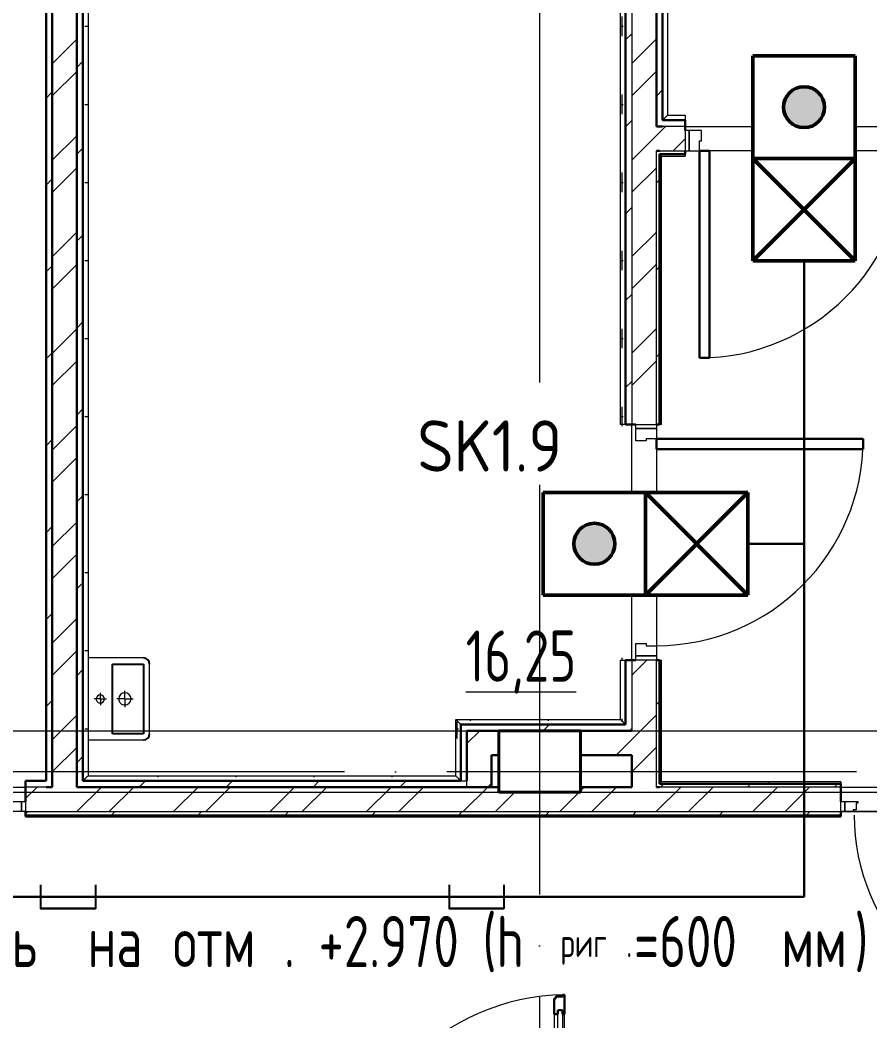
# Model space of a CAD drawing. Header units: millimetres. Extents: x -586848 to 520591, y -385801 to 675781.
# Drawn here: x -12976 to -8826, y 619950 to 624836 of the extents above; entities that cross this region are included whole.
import ezdxf

# ---------------------------------------------------------------- set-up
doc = ezdxf.new("R2010")
doc.units = ezdxf.units.MM
doc.set_wipeout_variables(frame=1)
doc.linetypes.add('ADSK_Линия сетки', pattern=[25, 20, -2.5, 0, -2.5])
doc.linetypes.add('ADSK_Сверху', pattern=[450, 300, -150])
for name, color, linetype, lineweight in [('RC-Линии_связи-Адресные', 5, 'Continuous', 30), ('Аннотация', 7, 'Continuous', 18), ('Двери', 252, 'Continuous', 9), ('Линии', 7, 'Continuous', 9), ('Марки помещений', 252, 'Continuous', 20), ('Маркировка Не АУ', 7, 'Continuous', 25), ('Несущие колонны', 252, 'Continuous', 18), ('НО СКУД', 7, 'Continuous', 50), ('Ограждение', 252, 'Continuous', 9), ('Оси', 252, 'Continuous', 9), ('Стены наружные', 7, 'Continuous', 18), ('Стены штриховка', 7, 'Continuous', 9)]:
    doc.layers.add(name, color=color, linetype=linetype, lineweight=lineweight)
doc.layers.add('Двери открывание', color=7, linetype='Continuous', lineweight=9, true_color=0xc0c0c0)
doc.layers.add('Узлы', color=7, linetype='Continuous')
doc.styles.add('GOST Common_3', font='', dxfattribs={"height": 3.5})
doc.styles.add('GOST Common_5', font='', dxfattribs={"width": 0.9, "height": 2.5})
doc.styles.add('ISOCPEUR', font='isocpeur.ttf', dxfattribs={"width": 0.9, "height": 350})
doc.styles.get('GOST Common_3').set_extended_font_data('GOST 2.304 type A')
doc.styles.get('GOST Common_5').set_extended_font_data('GOST 2.304 type A')
pattern_1 = [(0, (-32119.8, 96), (0, 600), []), (90, (-32119.8, 96), (-600, 4e-14), [])]
pattern_2 = [(0, (-32119.82, 96), (190.5, 190.5), [95.25, -285.75]), (90, (-32072.2, 48.37), (-190.5, 190.5), [95.25, -285.75])]
pattern_3 = [(0, (-32119.8, -84), (0, 600), []), (90, (-32119.8, -84), (-600, 4e-14), [])]

# ---------------------------------------------------------------- blocks, each defined once
blk = doc.blocks.new('FP_63-План 1 этажа смеж')
at = {"layer": 'Ограждение'}
for p, q in [((22886.5, -11096.6), (22886.5, -11094.7)), ((22886.5, -11395.7), (22886.5, -11382.4))]:
    blk.add_line(p, q, dxfattribs=at)
blk = doc.blocks.new('FP_64-План 1 этажа смеж')
at = {"layer": 'Ограждение'}
for p, q in [((22145.6, -11392.2), (22145.6, -11384.7)), ((22526.6, -11392.2), (22526.6, -11384.7))]:
    blk.add_line(p, q, dxfattribs=at)
blk = doc.blocks.new('FP_65-План 1 этажа смеж')
at = {"layer": 'Ограждение'}
for p, q in [((22074.1, -11430), (22081.8, -11430)), ((22081.5, -11477.6), (22081.5, -11395.8)), ((22081.8, -11430), (22087.5, -11430))]:
    blk.add_line(p, q, dxfattribs=at)
blk = doc.blocks.new('FP_66-План 1 этажа смеж')
at = {"layer": 'Ограждение'}
for p, q in [((20621.6, -11667.2), (20621.6, -11659.7)), ((21002.6, -11667.2), (21002.6, -11659.7)), ((21383.6, -11667.2), (21383.6, -11659.7)), ((21764.6, -11667.2), (21764.6, -11659.7))]:
    blk.add_line(p, q, dxfattribs=at)
blk = doc.blocks.new('FP_67-План 1 этажа смеж')
at = {"layer": 'Ограждение'}
for p, q in [((20263.5, -8001), (20265.6, -8001)), ((20265.6, -8001), (20271.3, -8001)), ((20271.3, -8001), (20279, -8001)), ((20263.5, -8382), (20265.6, -8382)), ((20265.6, -8382), (20271.3, -8382)), ((20271.3, -8382), (20279, -8382)), ((20263.5, -8763), (20265.6, -8763)), ((20265.6, -8763), (20271.3, -8763)), ((20271.3, -8763), (20279, -8763)), ((20263.5, -9144), (20265.6, -9144)), ((20265.6, -9144), (20271.3, -9144)), ((20271.3, -9144), (20279, -9144)), ((20263.5, -9525), (20265.6, -9525)), ((20265.6, -9525), (20271.3, -9525)), ((20271.3, -9525), (20279, -9525)), ((20263.5, -9906), (20265.6, -9906)), ((20265.6, -9906), (20271.3, -9906)), ((20271.3, -9906), (20279, -9906)), ((20263.5, -10287), (20265.6, -10287)), ((20265.6, -10287), (20271.3, -10287)), ((20271.3, -10287), (20279, -10287)), ((20263.5, -10668), (20265.6, -10668)), ((20265.6, -10668), (20271.3, -10668)), ((20271.3, -10668), (20279, -10668)), ((20263.5, -11049), (20265.6, -11049)), ((20265.6, -11049), (20271.3, -11049)), ((20271.3, -11049), (20279, -11049)), ((20263.5, -11430), (20265.6, -11430)), ((20265.6, -11430), (20271.3, -11430)), ((20271.3, -11430), (20279, -11430))]:
    blk.add_line(p, q, dxfattribs=at)
blk = doc.blocks.new('FP_69-План 1 этажа смеж')
at = {"layer": 'Ограждение'}
for p, q in [((22886.5, -11096.6), (22886.5, -11084.7)), ((22886.5, -11395.7), (22886.5, -11382.4))]:
    blk.add_line(p, q, dxfattribs=at)
blk = doc.blocks.new('FP_70-План 1 этажа смеж')
at = {"layer": 'Ограждение'}
for p, q in [((22145.6, -11392.2), (22145.6, -11384.7)), ((22526.6, -11392.2), (22526.6, -11384.7))]:
    blk.add_line(p, q, dxfattribs=at)
blk = doc.blocks.new('FP_71-План 1 этажа смеж')
at = {"layer": 'Ограждение'}
for p, q in [((22074.1, -11430), (22081.8, -11430)), ((22081.5, -11477.6), (22081.5, -11395.8)), ((22081.8, -11430), (22087.5, -11430))]:
    blk.add_line(p, q, dxfattribs=at)
blk = doc.blocks.new('FP_72-План 1 этажа смеж')
at = {"layer": 'Ограждение'}
for p, q in [((20621.6, -11667.2), (20621.6, -11659.7)), ((21002.6, -11667.2), (21002.6, -11659.7)), ((21383.6, -11667.2), (21383.6, -11659.7)), ((21764.6, -11667.2), (21764.6, -11659.7))]:
    blk.add_line(p, q, dxfattribs=at)
blk = doc.blocks.new('FP_73-План 1 этажа смеж')
at = {"layer": 'Ограждение'}
for p, q in [((20263.5, -8001), (20265.6, -8001)), ((20265.6, -8001), (20271.3, -8001)), ((20271.3, -8001), (20279, -8001)), ((20263.5, -8382), (20265.6, -8382)), ((20265.6, -8382), (20271.3, -8382)), ((20271.3, -8382), (20279, -8382)), ((20263.5, -8763), (20265.6, -8763)), ((20265.6, -8763), (20271.3, -8763)), ((20271.3, -8763), (20279, -8763)), ((20263.5, -9144), (20265.6, -9144)), ((20265.6, -9144), (20271.3, -9144)), ((20271.3, -9144), (20279, -9144)), ((20263.5, -9525), (20265.6, -9525)), ((20265.6, -9525), (20271.3, -9525)), ((20271.3, -9525), (20279, -9525)), ((20263.5, -9906), (20265.6, -9906)), ((20265.6, -9906), (20271.3, -9906)), ((20271.3, -9906), (20279, -9906)), ((20263.5, -10287), (20265.6, -10287)), ((20265.6, -10287), (20271.3, -10287)), ((20271.3, -10287), (20279, -10287)), ((20263.5, -10668), (20265.6, -10668)), ((20265.6, -10668), (20271.3, -10668)), ((20271.3, -10668), (20279, -10668)), ((20263.5, -11049), (20265.6, -11049)), ((20265.6, -11049), (20271.3, -11049)), ((20271.3, -11049), (20279, -11049)), ((20263.5, -11430), (20265.6, -11430)), ((20265.6, -11430), (20271.3, -11430)), ((20271.3, -11430), (20279, -11430))]:
    blk.add_line(p, q, dxfattribs=at)
blk = doc.blocks.new('FP_75-План 1 этажа смеж')
at = {"layer": 'Ограждение'}
for p, q in [((22886.5, -5762.6), (22886.5, -5667.4)), ((22879, -5715), (22886.8, -5715)), ((22886.8, -5715), (22892.4, -5715)), ((22886.5, -6143.6), (22886.5, -6048.4)), ((22879, -6096), (22886.8, -6096)), ((22886.8, -6096), (22892.4, -6096)), ((22886.5, -6524.6), (22886.5, -6429.4)), ((22879, -6477), (22886.8, -6477)), ((22886.8, -6477), (22892.4, -6477)), ((22886.5, -6905.6), (22886.5, -6810.4)), ((22879, -6858), (22886.8, -6858)), ((22886.8, -6858), (22892.4, -6858)), ((22886.5, -7286.6), (22886.5, -7191.4)), ((22879, -7239), (22886.8, -7239)), ((22886.8, -7239), (22892.4, -7239)), ((22886.5, -7667.6), (22886.5, -7572.4)), ((22879, -7620), (22886.8, -7620)), ((22886.8, -7620), (22892.4, -7620)), ((22886.5, -8048.6), (22886.5, -7953.4)), ((22879, -8001), (22886.8, -8001)), ((22886.8, -8001), (22892.4, -8001)), ((22886.5, -8429.6), (22886.5, -8334.4)), ((22879, -8382), (22886.8, -8382)), ((22886.8, -8382), (22892.4, -8382)), ((22886.5, -8810.6), (22886.5, -8715.4)), ((22879, -8763), (22886.8, -8763)), ((22886.8, -8763), (22892.4, -8763)), ((22886.5, -9191.6), (22886.5, -9096.4)), ((22879, -9144), (22886.8, -9144)), ((22886.8, -9144), (22892.4, -9144)), ((22886.5, -9572.6), (22886.5, -9477.4)), ((22879, -9525), (22886.8, -9525)), ((22886.8, -9525), (22892.4, -9525)), ((22886.5, -9953.6), (22886.5, -9858.4)), ((22879, -9906), (22886.8, -9906)), ((22886.8, -9906), (22892.4, -9906))]:
    blk.add_line(p, q, dxfattribs=at)
blk = doc.blocks.new('1 этаж')
at = {"layer": 'Ограждение', "true_color": 0x636466}
h = blk.add_hatch(dxfattribs=at)
h.set_pattern_fill('FP_34', color=251, style=0, pattern_type=2)
h.set_pattern_definition(pattern_2)
h.paths.add_polyline_path([(-11865.8, -11588.7), (-11863.8, -11586.7), (-11863.8, -5375.7), (-11865.8, -5373.7), (-11865.8, -11429)])
h = blk.add_hatch(dxfattribs=at)
h.set_pattern_fill('FP_34', color=251, style=0, pattern_type=2)
h.set_pattern_definition(pattern_2)
h.paths.add_polyline_path([(-9215.8, -9848.7), (-9215.8, -5373.7), (-9217.8, -5375.7), (-9217.8, -9848.7)])
h = blk.add_hatch(dxfattribs=at)
h.set_pattern_fill('FP_34', color=251, style=0, pattern_type=2)
h.set_pattern_definition(pattern_2)
h.paths.add_polyline_path([(-9035.8, -8363.7), (-9033.8, -8361.7), (-9033.8, -5375.7), (-9035.8, -5373.7), (-9035.8, -8309.3)])
h = blk.add_hatch(dxfattribs=at)
h.set_pattern_fill('FP_25', color=251, style=0, pattern_type=2)
h.set_pattern_definition(pattern_1)
h.paths.add_polyline_path([(-9040.8, -9848.7), (-9040.8, -8538.7), (-9050.8, -8528.7), (-9050.8, -9848.7)])
h = blk.add_hatch(dxfattribs=at)
h.set_pattern_fill('FP_42', color=251, style=0, pattern_type=2)
h.set_pattern_definition(pattern_3)
h.paths.add_polyline_path([(-9050.8, -11603.7), (-9040.8, -11593.7), (-9040.8, -10998.7), (-9050.8, -10998.7), (-9050.8, -11429)])
h = blk.add_hatch(dxfattribs=at)
h.set_pattern_fill('FP_34', color=251, style=0, pattern_type=2)
h.set_pattern_definition(pattern_2)
h.paths.add_polyline_path([(-9363.4, -11313.7), (-9215.8, -11313.7), (-9217.8, -11311.7), (-10022.7, -11311.7), (-10020.7, -11313.7), (-9722.2, -11313.7)])
h = blk.add_hatch(dxfattribs=at)
h.set_pattern_fill('FP_34', color=251, style=0, pattern_type=2)
h.set_pattern_definition(pattern_2)
h.paths.add_polyline_path([(-10020.7, -11588.7), (-10020.7, -11313.7), (-10022.7, -11311.7), (-10022.7, -11586.7)])
h = blk.add_hatch(dxfattribs=at)
h.set_pattern_fill('FP_42', color=251, style=0, pattern_type=2)
h.set_pattern_definition(pattern_3)
h.paths.add_polyline_path([(-8165.8, -11603.7), (-8165.8, -11593.7), (-9040.8, -11593.7), (-9050.8, -11603.7), (-8645.8, -11603.7)])
h = blk.add_hatch(dxfattribs=at)
h.set_pattern_fill('FP_25', color=251, style=0, pattern_type=2)
h.set_pattern_definition(pattern_1)
h.paths.add_polyline_path([(-8165.8, -11763.7), (-8165.8, -11758.7), (-12145.8, -11758.7), (-12145.8, -11763.7), (-8645.8, -11763.7)])
at = {"layer": 'Двери', "color": 251, "true_color": 0x636466}
for p, q in [((-8905.8, -8413.7), (-8925.8, -8413.7)), ((-8925.8, -8413.7), (-8925.8, -8513.7)), ((-8905.8, -8413.7), (-8905.8, -8513.7)), ((-8845.8, -8413.7), (-8905.8, -8413.7)), ((-8905.8, -8513.7), (-8905.8, -8413.7)), ((-8845.8, -8463.7), (-8845.8, -8413.7)), ((-8855.8, -8513.7), (-8855.8, -8463.7)), ((-8855.8, -8463.7), (-8845.8, -8463.7)), ((-8925.8, -8513.7), (-8905.8, -8513.7)), ((-8905.8, -8513.7), (-8855.8, -8513.7)), ((-9165.8, -9848.7), (-9065.8, -9848.7)), ((-9165.8, -9868.7), (-9165.8, -9848.7)), ((-9165.8, -9928.7), (-9165.8, -9868.7)), ((-9165.8, -9868.7), (-9065.8, -9868.7)), ((-9065.8, -9868.7), (-9165.8, -9868.7)), ((-9065.8, -9848.7), (-9065.8, -9868.7)), ((-9065.8, -9868.7), (-9065.8, -9918.7)), ((-9115.8, -9918.7), (-9115.8, -9928.7)), ((-9065.8, -9918.7), (-9115.8, -9918.7)), ((-9115.8, -9928.7), (-9165.8, -9928.7)), ((-9165.8, -10918.7), (-9115.8, -10918.7)), ((-9165.8, -10978.7), (-9165.8, -10918.7)), ((-9115.8, -10918.7), (-9115.8, -10928.7)), ((-9115.8, -10928.7), (-9065.8, -10928.7)), ((-9065.8, -10928.7), (-9065.8, -10978.7)), ((-9065.8, -10978.7), (-9165.8, -10978.7)), ((-9165.8, -10998.7), (-9165.8, -10978.7)), ((-9165.8, -10978.7), (-9065.8, -10978.7)), ((-9065.8, -10978.7), (-9065.8, -10998.7)), ((-9065.8, -10998.7), (-9165.8, -10998.7)), ((-12229.8, -11688.7), (-12165.8, -11688.7)), ((-12165.8, -11688.7), (-12145.8, -11688.7)), ((-12165.8, -11738.7), (-12165.8, -11688.7)), ((-12165.8, -11688.7), (-12165.8, -11738.7)), ((-12145.8, -11688.7), (-12145.8, -11738.7)), ((-8165.8, -11688.7), (-8145.8, -11688.7)), ((-8165.8, -11738.7), (-8165.8, -11688.7)), ((-8145.8, -11688.7), (-8145.8, -11738.7)), ((-8145.8, -11688.7), (-8081.8, -11688.7)), ((-8145.8, -11738.7), (-8145.8, -11688.7)), ((-8090.8, -11696.7), (-8090.8, -11730.7)), ((-8081.8, -11696.7), (-8090.8, -11696.7)), ((-8081.8, -11688.7), (-8081.8, -11696.7)), ((-12165.8, -11738.7), (-12206.8, -11738.7)), ((-12145.8, -11738.7), (-12165.8, -11738.7)), ((-8145.8, -11738.7), (-8165.8, -11738.7)), ((-8104.8, -11738.7), (-8145.8, -11738.7)), ((-8104.8, -11730.7), (-8104.8, -11738.7)), ((-8090.8, -11730.7), (-8104.8, -11730.7)), ((-9564.8, -12726.7), (-9564.8, -13636.7)), ((-9547.8, -13654.7), (-9547.8, -12708.7)), ((-9547.8, -12708.7), (-9523.8, -12708.7)), ((-9523.8, -12708.7), (-9523.8, -13654.7)), ((-9514.8, -13636.7), (-9514.8, -12726.7))]:
    blk.add_line(p, q, dxfattribs=at)
at = {"layer": 'Двери', "color": 251, "lineweight": 30, "true_color": 0x636466}
for p, q in [((-8805.8, -8513.7), (-8855.8, -8513.7)), ((-8855.8, -8513.7), (-8855.8, -9523.7)), ((-8805.8, -9523.7), (-8805.8, -8513.7)), ((-8855.8, -9523.7), (-8805.8, -9523.7)), ((-9065.8, -9918.7), (-8055.8, -9918.7)), ((-9065.8, -9968.7), (-9065.8, -9918.7)), ((-8055.8, -9918.7), (-8055.8, -9968.7)), ((-8055.8, -9968.7), (-9065.8, -9968.7)), ((-9556.8, -12650.7), (-9564.8, -12650.7)), ((-9564.8, -12650.7), (-9564.8, -12726.7)), ((-9522.8, -12641.7), (-9556.8, -12641.7)), ((-9556.8, -12641.7), (-9556.8, -12650.7)), ((-9514.8, -12632.7), (-9522.8, -12632.7)), ((-9522.8, -12632.7), (-9522.8, -12641.7)), ((-9514.8, -12726.7), (-9514.8, -12632.7)), ((-9564.8, -12726.7), (-9547.8, -12726.7)), ((-9547.8, -12726.7), (-9547.8, -12708.7)), ((-9547.8, -12708.7), (-9523.8, -12708.7)), ((-9523.8, -12708.7), (-9523.8, -12726.7)), ((-9523.8, -12726.7), (-9514.8, -12726.7))]:
    blk.add_line(p, q, dxfattribs=at)
at = {"layer": 'Двери', "color": 251, "true_color": 0x636466}
for centre in [(-8855.8, -8513.7), (-9065.8, -9918.7)]:
    blk.add_arc(centre, 1010, 270, 0, dxfattribs=at)
at = {"layer": 'Двери открывание', "color": 251, "true_color": 0x636466}
for centre, radius, start, end in [((-7101.8, -11756.7), 998, 180, 268.9666), ((-9496.8, -13730.7), 1098, 90.9393, 180)]:
    blk.add_arc(centre, radius, start, end, dxfattribs=at)
at = {"layer": 'Линии', "color": 251, "linetype": 'ADSK_Сверху', "ltscale": 100, "true_color": 0x636466}
for p, q in [((-15070.8, -11343.7), (-4250.8, -11343.7)), ((-15070.8, -11643.7), (-4250.8, -11643.7))]:
    blk.add_line(p, q, dxfattribs=at)
at = {"layer": 'Линии', "color": 251, "lineweight": 18, "ltscale": 100, "true_color": 0x636466}
blk.add_line((-9065.8, -11738.7), (-3345.8, -11738.7), dxfattribs=at)
at = {"layer": 'Несущие колонны', "color": 251, "lineweight": 40, "true_color": 0x636466}
for p, q in [((-9835.8, -11343.7), (-9435.8, -11343.7)), ((-9835.8, -11643.7), (-9835.8, -11343.7)), ((-9435.8, -11343.7), (-9835.8, -11343.7)), ((-9835.8, -11343.7), (-9835.8, -11618.7)), ((-9435.8, -11343.7), (-9435.8, -11643.7)), ((-9435.8, -11618.7), (-9435.8, -11343.7)), ((-9435.8, -11643.7), (-9835.8, -11643.7))]:
    blk.add_line(p, q, dxfattribs=at)
at = {"layer": 'Несущие колонны', "color": 251, "true_color": 0x636466}
for p, q in [((-9835.8, -11618.7), (-9835.8, -11643.7)), ((-9435.8, -11643.7), (-9435.8, -11618.7)), ((-9835.8, -11643.7), (-9435.8, -11643.7))]:
    blk.add_line(p, q, dxfattribs=at)
at = {"layer": 'Ограждение', "color": 251, "true_color": 0x636466}
for p, q in [((-11863.8, -11586.7), (-11863.8, -5375.7)), ((-11840.8, -5398.7), (-11840.8, -10988.7)), ((-9240.8, -9848.7), (-9240.8, -5398.7)), ((-9217.8, -5375.7), (-9217.8, -9848.7)), ((-9033.8, -8361.7), (-9033.8, -5375.7)), ((-9010.8, -5398.7), (-9010.8, -8338.7)), ((-9010.8, -8338.7), (-8925.8, -8338.7)), ((-8925.8, -8338.7), (-8925.8, -8361.7)), ((-8925.8, -8361.7), (-9033.8, -8361.7)), ((-8925.8, -8361.7), (-8925.8, -8363.7)), ((-9040.8, -8538.7), (-9050.8, -8528.7)), ((-9040.8, -9848.7), (-9040.8, -8538.7)), ((-9040.8, -8538.7), (-8925.8, -8538.7)), ((-8925.8, -8528.7), (-8925.8, -8538.7)), ((-9217.8, -9848.7), (-9240.8, -9848.7)), ((-9215.8, -9848.7), (-9217.8, -9848.7)), ((-9040.8, -9848.7), (-9050.8, -9848.7)), ((-9240.8, -10998.7), (-9217.8, -10998.7)), ((-9240.8, -11288.7), (-9240.8, -10998.7)), ((-9217.8, -10998.7), (-9215.8, -10998.7)), ((-9217.8, -10998.7), (-9217.8, -11311.7)), ((-9050.8, -10998.7), (-9040.8, -10998.7)), ((-9040.8, -11593.7), (-9040.8, -10998.7)), ((-10045.7, -11288.7), (-9240.8, -11288.7)), ((-10045.7, -11563.7), (-10045.7, -11288.7)), ((-9217.8, -11311.7), (-10022.7, -11311.7)), ((-10022.7, -11311.7), (-10022.7, -11586.7)), ((-11840.8, -11388.7), (-11840.8, -11563.7)), ((-11840.8, -11563.7), (-10045.7, -11563.7)), ((-10022.7, -11586.7), (-11863.8, -11586.7)), ((-9050.8, -11603.7), (-9040.8, -11593.7)), ((-8165.8, -11593.7), (-9040.8, -11593.7)), ((-8165.8, -11593.7), (-8165.8, -11603.7)), ((-12145.8, -11763.7), (-12145.8, -11758.7)), ((-12145.8, -11763.7), (-8165.8, -11763.7)), ((-8165.8, -11758.7), (-8165.8, -11763.7))]:
    blk.add_line(p, q, dxfattribs=at)
for points in [[(-9010.8, -8338.7), (-9012.9, -8340.7), (-9015.8, -8343.7), (-9019.6, -8347.6), (-9021.9, -8349.8), (-9023.6, -8351.5), (-9025.2, -8353.2), (-9026.7, -8354.7), (-9028.1, -8356), (-9029.4, -8357.3), (-9030.8, -8358.7), (-9032.1, -8360), (-9033.4, -8361.3), (-9033.8, -8361.7), (-9033.8, -8361.7)], [(-10045.7, -11288.7), (-10043.7, -11290.7), (-10040.7, -11293.7), (-10036.9, -11297.6), (-10034.6, -11299.8), (-10033, -11301.5), (-10031.3, -11303.2), (-10029.8, -11304.7), (-10028.4, -11306), (-10027.2, -11307.3), (-10025.8, -11308.7), (-10024.4, -11310), (-10023.1, -11311.3), (-10022.7, -11311.7), (-10022.7, -11311.7)], [(-9240.8, -11288.7), (-9238.8, -11290.8), (-9235.8, -11293.7), (-9232, -11297.6), (-9229.7, -11299.8), (-9228, -11301.5), (-9226.4, -11303.2), (-9224.9, -11304.7), (-9223.5, -11306), (-9222.2, -11307.3), (-9220.8, -11308.7), (-9219.5, -11310), (-9218.2, -11311.3), (-9217.8, -11311.7), (-9217.8, -11311.7)], [(-11840.8, -11563.7), (-11842.9, -11565.7), (-11845.8, -11568.7), (-11849.6, -11572.6), (-11851.9, -11574.8), (-11853.6, -11576.5), (-11855.2, -11578.2), (-11856.7, -11579.7), (-11858.1, -11581), (-11859.4, -11582.3), (-11860.8, -11583.7), (-11862.1, -11585), (-11863.4, -11586.3), (-11863.8, -11586.7), (-11863.8, -11586.7)], [(-10045.7, -11563.7), (-10043.7, -11565.8), (-10040.7, -11568.7), (-10036.9, -11572.6), (-10034.7, -11574.8), (-10032.9, -11576.5), (-10031.3, -11578.2), (-10029.8, -11579.7), (-10028.4, -11581), (-10027.2, -11582.3), (-10025.8, -11583.7), (-10024.4, -11585), (-10023.1, -11586.3), (-10022.7, -11586.7), (-10022.7, -11586.7)]]:
    blk.add_open_spline(points, degree=3, knots=[0, 0, 0, 0, 0.166667, 0.25, 0.333333, 0.375, 0.416667, 0.5, 0.541667, 0.583333, 0.666667, 0.75, 0.833333, 1, 1, 1, 1], dxfattribs=at)
at = {"layer": 'Оси', "color": 251, "linetype": 'ADSK_Линия сетки', "ltscale": 100, "true_color": 0x636466}
for p, q in [((-9635.8, -2643.7), (-9635.8, -33769.9)), ((4411.5, -11543.7), (-72528.1, -11543.7))]:
    blk.add_line(p, q, dxfattribs=at)
at = {"layer": 'Стены наружные', "color": 251, "lineweight": 30, "true_color": 0x636466}
for p, q in [((-12045.8, -5373.7), (-12045.8, -11588.7)), ((-12015.8, -5343.7), (-12015.8, -11618.7)), ((-11895.8, -11618.7), (-11895.8, -5343.7)), ((-11865.8, -11588.7), (-11865.8, -5373.7)), ((-9215.8, -5373.7), (-9215.8, -9848.7)), ((-9065.8, -8393.7), (-9065.8, -5343.7)), ((-9035.8, -8363.7), (-9035.8, -5343.7)), ((-9035.8, -8393.7), (-9065.8, -8393.7)), ((-8925.8, -8363.7), (-9035.8, -8363.7)), ((-8925.8, -8413.7), (-8925.8, -8363.7)), ((-9065.8, -8513.7), (-9050.8, -8513.7)), ((-9050.8, -9848.7), (-9050.8, -8528.7)), ((-9050.8, -8528.7), (-8925.8, -8528.7)), ((-8925.8, -8528.7), (-8925.8, -8513.7)), ((-9215.8, -9848.7), (-9165.8, -9848.7)), ((-9065.8, -9848.7), (-9050.8, -9848.7)), ((-9215.8, -10998.7), (-9215.8, -11313.7)), ((-9165.8, -10998.7), (-9215.8, -10998.7)), ((-9050.8, -10998.7), (-9065.8, -10998.7)), ((-9050.8, -11603.7), (-9050.8, -10998.7)), ((-9215.8, -11313.7), (-10020.7, -11313.7)), ((-10020.7, -11313.7), (-10020.7, -11588.7)), ((-9185.8, -11343.7), (-9990.7, -11343.7)), ((-9990.7, -11343.7), (-9990.7, -11588.7)), ((-9835.8, -11463.7), (-9835.8, -11343.7)), ((-9435.8, -11343.7), (-9435.8, -11463.7)), ((-9870.7, -11463.7), (-9835.8, -11463.7)), ((-9870.7, -11618.7), (-9870.7, -11463.7)), ((-9435.8, -11463.7), (-9185.8, -11463.7)), ((-9185.8, -11463.7), (-9185.8, -11618.7)), ((-12145.8, -11588.7), (-12145.8, -11688.7)), ((-12045.8, -11588.7), (-12145.8, -11588.7)), ((-12015.8, -11618.7), (-12045.8, -11618.7)), ((-11895.8, -11618.7), (-9835.8, -11618.7)), ((-10020.7, -11588.7), (-11865.8, -11588.7)), ((-9185.8, -11618.7), (-9435.8, -11618.7)), ((-9050.8, -11618.7), (-9065.8, -11618.7)), ((-8165.8, -11603.7), (-9050.8, -11603.7)), ((-8165.8, -11688.7), (-8165.8, -11603.7)), ((-12145.8, -11738.7), (-12145.8, -11758.7)), ((-12145.8, -11758.7), (-8165.8, -11758.7)), ((-8165.8, -11758.7), (-8165.8, -11738.7))]:
    blk.add_line(p, q, dxfattribs=at)
at = {"layer": 'Стены наружные', "color": 251, "linetype": 'Continuous', "lineweight": 9, "true_color": 0x636466}
for p, q in [((-9215.8, -7971.3), (-9185.8, -7941.3)), ((-12015.8, -8087.8), (-11895.8, -7967.8)), ((-9185.8, -8086.6), (-9065.8, -7966.6)), ((-11895.8, -8105.7), (-11865.8, -8075.7)), ((-12015.8, -8244.9), (-11895.8, -8124.9)), ((-9185.8, -8243.7), (-9065.8, -8123.7)), ((-12045.8, -8255.7), (-12015.8, -8225.7)), ((-9065.8, -8245.5), (-9035.8, -8215.5)), ((-9215.8, -8395.5), (-9185.8, -8365.5)), ((-9065.8, -8438), (-9021.5, -8393.7)), ((-12015.8, -8559.2), (-11895.8, -8439.2)), ((-9185.8, -8558), (-9065.8, -8438)), ((-11895.8, -8529.9), (-11865.8, -8499.9)), ((-8984.4, -8513.7), (-8925.8, -8455.2)), ((-12015.8, -8716.4), (-11895.8, -8596.4)), ((-9185.8, -8715.2), (-9065.8, -8595.2)), ((-12045.8, -8679.9), (-12015.8, -8649.9)), ((-9065.8, -8669.8), (-9050.8, -8654.8)), ((-9215.8, -8819.8), (-9185.8, -8789.8)), ((-12015.8, -9030.7), (-11895.8, -8910.7)), ((-11895.8, -8954.2), (-11865.8, -8924.2)), ((-9185.8, -9029.5), (-9065.8, -8909.5)), ((-12045.8, -9104.2), (-12015.8, -9074.2)), ((-12015.8, -9187.9), (-11895.8, -9067.9)), ((-9185.8, -9186.6), (-9065.8, -9066.6)), ((-9065.8, -9094), (-9050.8, -9079)), ((-9215.8, -9244), (-9185.8, -9214)), ((-11895.8, -9378.5), (-11865.8, -9348.5)), ((-9185.8, -9501), (-9065.8, -9381)), ((-12015.8, -9502.2), (-11895.8, -9382.2)), ((-12045.8, -9528.5), (-12015.8, -9498.5)), ((-9065.8, -9518.3), (-9050.8, -9503.3)), ((-12015.8, -9659.3), (-11895.8, -9539.3)), ((-9185.8, -9658.1), (-9065.8, -9538.1)), ((-9215.8, -9668.3), (-9185.8, -9638.3)), ((-11895.8, -9802.7), (-11865.8, -9772.7)), ((-12015.8, -9973.6), (-11895.8, -9853.6)), ((-12045.8, -9952.7), (-12015.8, -9922.7)), ((-12015.8, -10130.8), (-11895.8, -10010.8)), ((-11895.8, -10227), (-11865.8, -10197)), ((-12045.8, -10377), (-12015.8, -10347)), ((-12015.8, -10445.1), (-11895.8, -10325.1)), ((-12015.8, -10602.3), (-11895.8, -10482.3)), ((-11895.8, -10651.3), (-11865.8, -10621.3)), ((-12045.8, -10801.3), (-12015.8, -10771.3)), ((-12015.8, -10916.6), (-11895.8, -10796.6)), ((-12015.8, -11073.7), (-11895.8, -10953.7)), ((-9185.8, -11072.5), (-9112, -10998.7)), ((-11895.8, -11075.5), (-11865.8, -11045.5)), ((-12045.8, -11225.5), (-12015.8, -11195.5)), ((-9065.8, -11215.4), (-9050.8, -11200.4)), ((-12015.8, -11388), (-11895.8, -11268)), ((-9185.8, -11386.8), (-9065.8, -11266.8)), ((-10020.7, -11321.8), (-10012.7, -11313.7)), ((-9618.4, -11343.7), (-9588.4, -11313.7)), ((-9194.2, -11343.7), (-9185.8, -11335.4)), ((-9990.7, -11406), (-9928.5, -11343.7)), ((-12015.8, -11545.2), (-11895.8, -11425.2)), ((-9262.7, -11463.7), (-9185.8, -11386.8)), ((-9185.8, -11544), (-9065.8, -11424)), ((-11895.8, -11499.8), (-11865.8, -11469.8)), ((-12145.8, -11675.2), (-12089.4, -11618.7)), ((-11895, -11738.7), (-11775, -11618.7)), ((-11737.9, -11738.7), (-11617.9, -11618.7)), ((-11590.5, -11618.7), (-11560.5, -11588.7)), ((-11423.6, -11738.7), (-11303.6, -11618.7)), ((-11266.4, -11738.7), (-11146.4, -11618.7)), ((-11166.2, -11618.7), (-11136.2, -11588.7)), ((-10952.1, -11738.7), (-10832.1, -11618.7)), ((-10795, -11738.7), (-10675, -11618.7)), ((-10742, -11618.7), (-10712, -11588.7)), ((-10480.7, -11738.7), (-10360.7, -11618.7)), ((-10323.5, -11738.7), (-10203.5, -11618.7)), ((-10317.7, -11618.7), (-10287.7, -11588.7)), ((-10009.2, -11738.7), (-9889.2, -11618.7)), ((-9889.2, -11618.7), (-9870.7, -11600.3)), ((-9435.8, -11636.8), (-9417.7, -11618.7)), ((-9380.6, -11738.7), (-9260.6, -11618.7)), ((-9066.3, -11738.7), (-8946.3, -11618.7)), ((-9044.9, -11618.7), (-9029.9, -11603.7)), ((-8909.1, -11738.7), (-8789.1, -11618.7)), ((-8620.6, -11618.7), (-8605.6, -11603.7)), ((-8594.8, -11738.7), (-8474.8, -11618.7)), ((-8437.6, -11738.7), (-8317.6, -11618.7)), ((-8196.4, -11618.7), (-8181.4, -11603.7)), ((-9852, -11738.7), (-9757, -11643.7)), ((-9537.7, -11738.7), (-9442.7, -11643.7)), ((-12145.8, -11749.8), (-12134.8, -11738.7)), ((-12084, -11758.7), (-12079, -11753.7)), ((-12013.3, -11758.7), (-12008.3, -11753.7)), ((-11942.6, -11758.7), (-11937.6, -11753.7)), ((-11871.9, -11758.7), (-11866.9, -11753.7)), ((-11801.2, -11758.7), (-11796.2, -11753.7)), ((-11730.5, -11758.7), (-11725.5, -11753.7)), ((-11725.5, -11753.7), (-11710.5, -11738.7)), ((-11659.8, -11758.7), (-11654.8, -11753.7)), ((-11589.1, -11758.7), (-11584.1, -11753.7)), ((-11518.4, -11758.7), (-11513.4, -11753.7)), ((-11447.6, -11758.7), (-11442.6, -11753.7)), ((-11376.9, -11758.7), (-11371.9, -11753.7)), ((-11306.2, -11758.7), (-11301.2, -11753.7)), ((-11301.2, -11753.7), (-11286.2, -11738.7)), ((-11235.5, -11758.7), (-11230.5, -11753.7)), ((-11164.8, -11758.7), (-11159.8, -11753.7)), ((-11094.1, -11758.7), (-11089.1, -11753.7)), ((-11023.4, -11758.7), (-11018.4, -11753.7)), ((-10952.7, -11758.7), (-10947.7, -11753.7)), ((-10882, -11758.7), (-10877, -11753.7)), ((-10877, -11753.7), (-10862, -11738.7)), ((-10811.2, -11758.7), (-10806.2, -11753.7)), ((-10740.5, -11758.7), (-10735.5, -11753.7)), ((-10669.8, -11758.7), (-10664.8, -11753.7)), ((-10599.1, -11758.7), (-10594.1, -11753.7)), ((-10528.4, -11758.7), (-10523.4, -11753.7)), ((-10457.7, -11758.7), (-10452.7, -11753.7)), ((-10452.7, -11753.7), (-10437.7, -11738.7)), ((-10387, -11758.7), (-10382, -11753.7)), ((-10316.3, -11758.7), (-10311.3, -11753.7)), ((-10245.6, -11758.7), (-10240.6, -11753.7)), ((-10174.9, -11758.7), (-10169.9, -11753.7)), ((-10104.1, -11758.7), (-10099.1, -11753.7)), ((-10033.4, -11758.7), (-10028.4, -11753.7)), ((-10028.4, -11753.7), (-10013.4, -11738.7)), ((-9962.7, -11758.7), (-9957.7, -11753.7)), ((-9892, -11758.7), (-9887, -11753.7)), ((-9821.3, -11758.7), (-9816.3, -11753.7)), ((-9750.6, -11758.7), (-9745.6, -11753.7)), ((-9679.9, -11758.7), (-9674.9, -11753.7)), ((-9609.2, -11758.7), (-9604.2, -11753.7)), ((-9604.2, -11753.7), (-9589.2, -11738.7)), ((-9538.5, -11758.7), (-9533.5, -11753.7)), ((-9467.7, -11758.7), (-9462.7, -11753.7)), ((-9397, -11758.7), (-9392, -11753.7)), ((-9326.3, -11758.7), (-9321.3, -11753.7)), ((-9255.6, -11758.7), (-9250.6, -11753.7)), ((-9184.9, -11758.7), (-9179.9, -11753.7)), ((-9179.9, -11753.7), (-9164.9, -11738.7)), ((-9114.2, -11758.7), (-9109.2, -11753.7)), ((-9043.5, -11758.7), (-9038.5, -11753.7)), ((-8972.8, -11758.7), (-8967.8, -11753.7)), ((-8902.1, -11758.7), (-8897.1, -11753.7)), ((-8831.3, -11758.7), (-8826.3, -11753.7)), ((-8760.6, -11758.7), (-8755.6, -11753.7)), ((-8755.6, -11753.7), (-8740.6, -11738.7)), ((-8689.9, -11758.7), (-8684.9, -11753.7)), ((-8619.2, -11758.7), (-8614.2, -11753.7)), ((-8548.5, -11758.7), (-8543.5, -11753.7)), ((-8477.8, -11758.7), (-8472.8, -11753.7)), ((-8407.1, -11758.7), (-8402.1, -11753.7)), ((-8336.4, -11758.7), (-8331.4, -11753.7)), ((-8331.4, -11753.7), (-8316.4, -11738.7)), ((-8265.7, -11758.7), (-8260.7, -11753.7)), ((-8195, -11758.7), (-8190, -11753.7))]:
    blk.add_line(p, q, dxfattribs=at)
at = {"layer": 'Стены наружные', "color": 251, "true_color": 0x636466}
for p, q in [((-8925.8, -8393.7), (-7775.8, -8393.7)), ((-7845.8, -8513.7), (-8805.8, -8513.7)), ((-9185.8, -10998.7), (-9185.8, -9848.7)), ((-9065.8, -9968.7), (-9065.8, -10928.7)), ((-13275.8, -11618.7), (-12145.8, -11618.7)), ((-9835.8, -11643.7), (-9835.8, -11618.7)), ((-9435.8, -11618.7), (-9435.8, -11643.7)), ((-8165.8, -11618.7), (-7035.8, -11618.7)), ((-9435.8, -11643.7), (-9835.8, -11643.7)), ((-7096.8, -11738.7), (-8104.8, -11738.7))]:
    blk.add_line(p, q, dxfattribs=at)
at = {"layer": 'Стены штриховка', "color": 251, "true_color": 0x636466}
for p, q in [((-9185.8, -5373.7), (-9185.8, -9848.7)), ((-8925.8, -8393.7), (-9035.8, -8393.7)), ((-9065.8, -9848.7), (-9065.8, -8513.7)), ((-9050.8, -8513.7), (-8925.8, -8513.7)), ((-9185.8, -10998.7), (-9185.8, -11343.7)), ((-9065.8, -11618.7), (-9065.8, -10998.7)), ((-12045.8, -11618.7), (-12145.8, -11618.7)), ((-10020.7, -11588.7), (-9990.7, -11588.7)), ((-9990.7, -11618.7), (-9990.7, -11588.7)), ((-8165.8, -11618.7), (-9050.8, -11618.7)), ((-12145.8, -11738.7), (-8165.8, -11738.7)), ((-12145.8, -11753.7), (-8165.8, -11753.7))]:
    blk.add_line(p, q, dxfattribs=at)
at = {"layer": 'Узлы', "color": 251, "lineweight": 9, "true_color": 0x636466}
for p, q in [((-11570.8, -10988.7), (-11840.8, -10988.7)), ((-11840.8, -10988.7), (-11840.8, -11188.7)), ((-11540.8, -11188.7), (-11540.8, -11018.7)), ((-11840.8, -11188.7), (-11840.8, -11388.7)), ((-11780.8, -11188.7), (-11810.8, -11188.7)), ((-11780.8, -11188.7), (-11780.8, -11158.7)), ((-11780.8, -11188.7), (-11750.8, -11188.7)), ((-11780.8, -11188.7), (-11780.8, -11218.7)), ((-11660.8, -11188.7), (-11700.8, -11188.7)), ((-11660.8, -11188.7), (-11660.8, -11148.7)), ((-11660.8, -11188.7), (-11620.8, -11188.7)), ((-11660.8, -11188.7), (-11660.8, -11228.7)), ((-11540.8, -11358.7), (-11540.8, -11188.7)), ((-11840.8, -11388.7), (-11570.8, -11388.7))]:
    blk.add_line(p, q, dxfattribs=at)
at = {"layer": 'Узлы', "color": 251, "true_color": 0x636466}
for p, q in [((-11721.7, -11018.7), (-11570.8, -11018.7)), ((-11721.7, -11358.7), (-11721.7, -11018.7)), ((-11570.8, -11018.7), (-11570.8, -11358.7)), ((-11570.8, -11358.7), (-11721.7, -11358.7))]:
    blk.add_line(p, q, dxfattribs=at)
for centre, start, end in [((-11570.8, -11018.7), 0, 90), ((-11570.8, -11358.7), 270, 0)]:
    blk.add_arc(centre, 30, start, end, dxfattribs=at)
at = {"layer": 'Узлы', "color": 251, "lineweight": 9, "true_color": 0x636466}
for centre, radius, start, end in [((-11780.8, -11188.7), 20, 90, 180), ((-11780.8, -11188.7), 20, 180, 270.0116), ((-11780.8, -11188.7), 20, 0, 90), ((-11780.8, -11188.7), 20, 270, 0), ((-11660.8, -11188.7), 30, 90, 180), ((-11660.8, -11188.7), 30, 180, 270.0077), ((-11660.8, -11188.7), 30, 0, 90), ((-11660.8, -11188.7), 30, 270, 0)]:
    blk.add_arc(centre, radius, start, end, dxfattribs=at)
at = {"layer": 'Ограждение', "color": 251, "true_color": 0x636466}
for name in ['FP_67-План 1 этажа смеж', 'FP_73-План 1 этажа смеж', 'FP_75-План 1 этажа смеж', 'FP_69-План 1 этажа смеж', 'FP_63-План 1 этажа смеж', 'FP_65-План 1 этажа смеж', 'FP_71-План 1 этажа смеж', 'FP_64-План 1 этажа смеж', 'FP_70-План 1 этажа смеж', 'FP_66-План 1 этажа смеж', 'FP_72-План 1 этажа смеж']:
    blk.add_blockref(name, (-32119.8, 96), dxfattribs=at)
at = {"layer": 'Аннотация', "color": 251, "true_color": 0x636466, "width": 0.9}
for s, height, style, p in [('Ригель', 250, 'GOST Common_3', (-12902.3, -12498)), ('. +2.970 (h', 250, 'GOST Common_3', (-10884.2, -12498)), ('=600', 250, 'GOST Common_3', (-9175.7, -12498)), (')', 250, 'GOST Common_3', (-8098.1, -12498)), ('на', 250, 'GOST Common_3', (-11842.7, -12498)), ('отм', 250, 'GOST Common_3', (-11425.9, -12498)), ('риг', 138.75, 'GOST Common_5', (-9534.7, -12448.8)), ('мм', 250, 'GOST Common_3', (-8455.3, -12498)), ('.', 138.8, 'GOST Common_5', (-9213.3, -12448.8))]:
    blk.add_text(s, height=height, dxfattribs=dict(at, style=style)).set_placement(p)
at = {"layer": 'Марки помещений', "color": 251, "true_color": 0x636466, "style": 'GOST Common_3', "width": 0.9}
blk.add_text('%%U16,25', height=250, dxfattribs=at).set_placement((-9996.8, -11104.2))
blk = doc.blocks.new('2 идентификатора - считыватель + кнопка')
at = {"color": 4}
blk.add_wipeout([(-500, 250), (500, 250), (500, -250), (-500, -250)], dxfattribs=at).dxf.layer = 'НО СКУД'
at = {"layer": 'НО СКУД'}
h = blk.add_hatch(color=4, dxfattribs=at)
h.dxf.hatch_style = 1
h.paths.add_polyline_path([(-350, 0, 1), (-150, 0, 1)])
at = {"layer": 'НО СКУД', "color": 4, "ltscale": 30}
blk.add_line((-500, -250), (-500, 250), dxfattribs=at)
at = {"layer": 'НО СКУД', "color": 4}
for p, q in [((-500, -250), (-500, 250)), ((-500, 250), (500, 250)), ((0, -250), (0, 250)), ((0, -250), (500, 250)), ((0, 250), (500, -250)), ((500, 250), (500, -250)), ((500, -250), (-500, -250))]:
    blk.add_line(p, q, dxfattribs=at)
at = {"layer": 'НО СКУД', "color": 4, "ltscale": 30}
blk.add_circle((-250, 0), 100, dxfattribs=at)

msp = doc.modelspace()

# ---------------------------------------------------------------- linework, layer by layer
at = {"layer": 'RC-Линии_связи-Адресные'}
for p, q in [((-9147.5, 623660.6), (-9147.5, 620555.9)), ((-9421.2, 622279), (-9147.5, 622279)), ((-9147.5, 620555.9), (-26758.8, 620555.9))]:
    msp.add_line(p, q, dxfattribs=at)
at = {"layer": 'RC-Линии_связи-Адресные', "color": 0, "lineweight": -2}
for points in [[(-12874.9, 620614.4), (-12874.9, 620498.3), (-12607.8, 620498.3)], [(-12607.8, 620614.4), (-12607.8, 620498.3), (-12874.9, 620498.3)], [(-10880.4, 620614.4), (-10880.4, 620498.3), (-10613.3, 620498.3)], [(-10613.3, 620614.4), (-10613.3, 620498.3), (-10880.4, 620498.3)]]:
    msp.add_lwpolyline(points, dxfattribs=at)

# ---------------------------------------------------------------- block references
msp.add_blockref('1 этаж', (-802.7, 632710.4))

# ---------------------------------------------------------------- next in the draw order: block references
at = {"layer": 'НО СКУД', "rotation": 269.999999999613}
msp.add_blockref('2 идентификатора - считыватель + кнопка', (-9147.5, 624160.6), dxfattribs=at)
at = {"layer": 'НО СКУД'}
msp.add_blockref('2 идентификатора - считыватель + кнопка', (-9921.2, 622279), dxfattribs=at)

# ---------------------------------------------------------------- next in the draw order: texts
at = {"layer": 'Маркировка Не АУ', "insert": (-10681.9, 622756.6), "char_height": 250, "width": 1035.25, "attachment_point": 5, "style": 'ISOCPEUR', "bg_fill": 3, "box_fill_scale": 1, "bg_fill_color": 256, "bg_fill_transparency": 0}
msp.add_mtext('SK1.9', dxfattribs=at)

doc.saveas('drawing.dxf')
